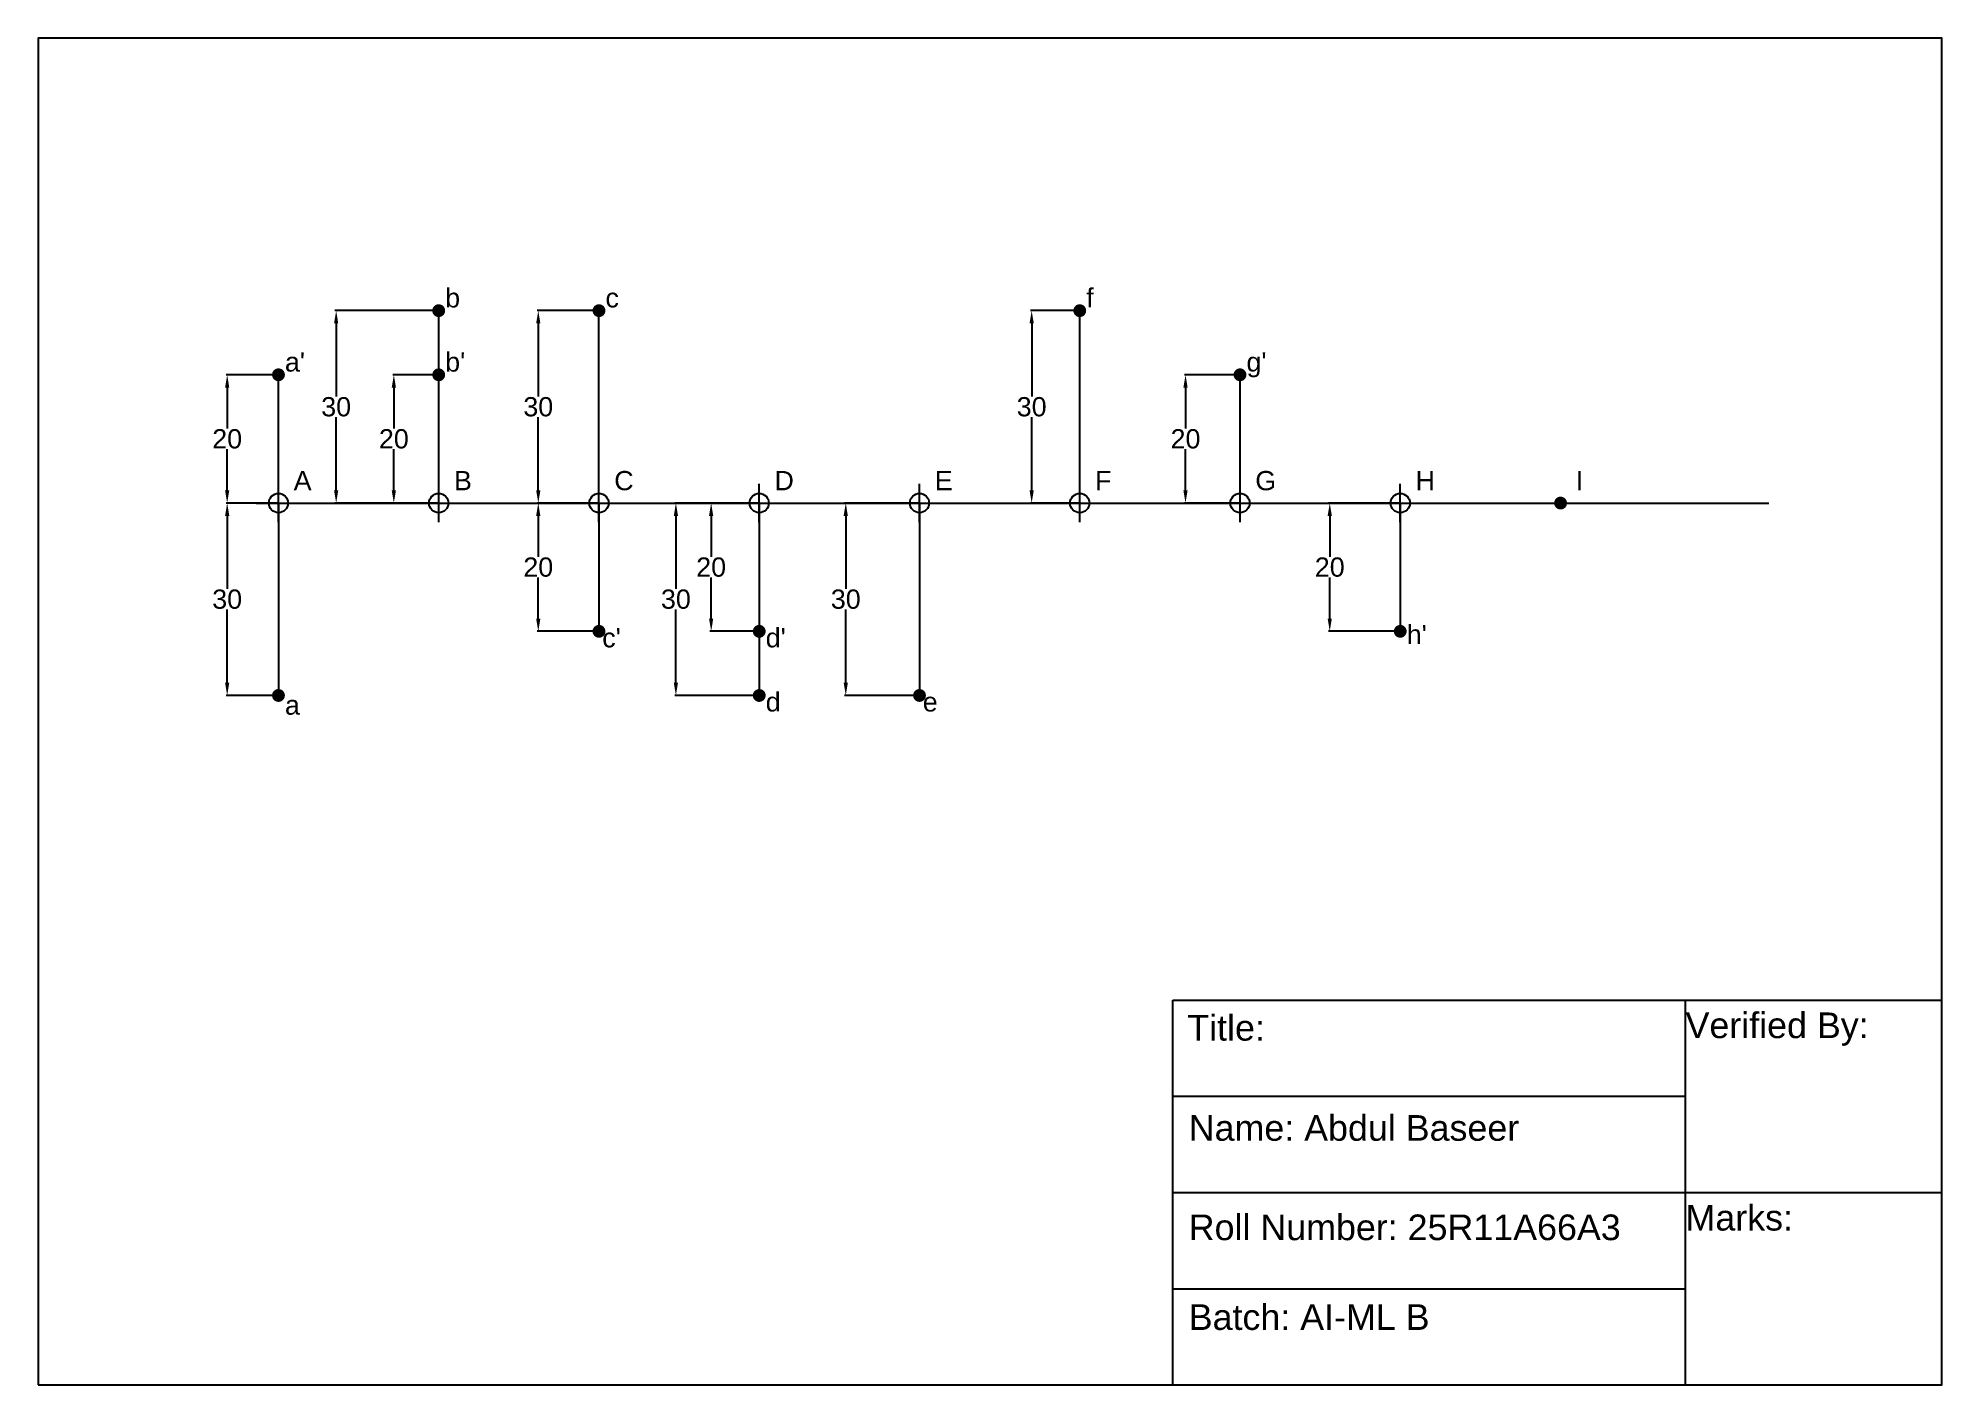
# Model space of a CAD drawing. Header units: millimetres. Extents: x 0 to 297, y 0 to 210.
import ezdxf

# ---------------------------------------------------------------- set-up
doc = ezdxf.new("R2010")
doc.units = ezdxf.units.MM
doc.header["$MEASUREMENT"] = 0
doc.header["$PDMODE"] = 34
doc.header["$PDSIZE"] = 3
for name, color, linetype in [('PointProj', 1, 'Continuous'), ('Projectors', 5, 'Continuous'), ('ReferenceL', 3, 'Continuous')]:
    doc.layers.add(name, color=color, linetype=linetype)
doc.styles.get("Standard").update_dxf_attribs({"font": 'arial.ttf'})
doc.dimstyles.get("Standard").update_dxf_attribs({"dimtxt": 3, "dimasz": 2, "dimexe": 0.18, "dimexo": 0.0625, "dimgap": 0.09, "dimtad": 0, "dimtih": 1, "dimtoh": 1, "dimdec": 0, "dimzin": 0, "dimdsep": 46, "dimtxsty": 'Standard', "dimcen": 0.09, "dimadec": 0, "dimazin": 0, "dimtfac": 1, "dimtdec": 0, "dimtofl": 0, "dimtmove": 0, "dimatfit": 3, "dimfxl": 1, "dimtolj": 1, "dimtzin": 0, "dimarcsym": 0})

# ---------------------------------------------------------------- blocks, each defined once
blk = doc.blocks.new('*D1')
at = {"color": 0, "lineweight": -2, "transparency": 16777216}
for p, q in [((37.44, 157.5), (29.32, 157.5)), ((29.5, 155.5), (29.5, 149.12)), ((29.5, 139.5), (29.5, 145.88)), ((37.44, 137.5), (29.32, 137.5))]:
    blk.add_line(p, q, dxfattribs=at)
at = {"color": 0, "transparency": 16777216}
for points in [[(29.17, 155.5), (29.83, 155.5), (29.5, 157.5)], [(29.17, 139.5), (29.83, 139.5), (29.5, 137.5)]]:
    blk.add_solid(points, dxfattribs=at)
at = {"layer": 'Defpoints', "color": 0, "transparency": 16777216}
for p in [(37.5, 157.5), (29.5, 137.5), (37.5, 137.5)]:
    blk.add_point(p, dxfattribs=at)
at = {"color": 0, "transparency": 16777216, "insert": (29.5, 147.5), "char_height": 3, "attachment_point": 5}
blk.add_mtext('\\A1;20', dxfattribs=at)
blk = doc.blocks.new('*D2')
at = {"color": 0, "lineweight": -2, "transparency": 16777216}
for p, q in [((37.44, 137.5), (29.32, 137.5)), ((29.5, 135.5), (29.5, 124.12)), ((29.5, 109.5), (29.5, 120.88)), ((37.44, 107.5), (29.32, 107.5))]:
    blk.add_line(p, q, dxfattribs=at)
at = {"color": 0, "transparency": 16777216}
for points in [[(29.17, 135.5), (29.83, 135.5), (29.5, 137.5)], [(29.17, 109.5), (29.83, 109.5), (29.5, 107.5)]]:
    blk.add_solid(points, dxfattribs=at)
at = {"layer": 'Defpoints', "color": 0, "transparency": 16777216}
for p in [(37.5, 137.5), (29.5, 107.5), (37.5, 107.5)]:
    blk.add_point(p, dxfattribs=at)
at = {"color": 0, "transparency": 16777216, "insert": (29.5, 122.5), "char_height": 3, "attachment_point": 5}
blk.add_mtext('\\A1;30', dxfattribs=at)
blk = doc.blocks.new('*D3')
at = {"color": 0, "lineweight": -2, "transparency": 16777216}
for p, q in [((62.44, 167.5), (46.32, 167.5)), ((46.5, 165.5), (46.5, 154.12)), ((46.5, 139.5), (46.5, 150.88)), ((62.44, 137.5), (46.32, 137.5))]:
    blk.add_line(p, q, dxfattribs=at)
at = {"color": 0, "transparency": 16777216}
for points in [[(46.17, 165.5), (46.83, 165.5), (46.5, 167.5)], [(46.17, 139.5), (46.83, 139.5), (46.5, 137.5)]]:
    blk.add_solid(points, dxfattribs=at)
at = {"layer": 'Defpoints', "color": 0, "transparency": 16777216}
for p in [(62.5, 167.5), (46.5, 137.5), (62.5, 137.5)]:
    blk.add_point(p, dxfattribs=at)
at = {"color": 0, "transparency": 16777216, "insert": (46.5, 152.5), "char_height": 3, "attachment_point": 5}
blk.add_mtext('\\A1;30', dxfattribs=at)
blk = doc.blocks.new('*D4')
at = {"color": 0, "lineweight": -2, "transparency": 16777216}
for p, q in [((62.44, 157.5), (55.32, 157.5)), ((55.5, 155.5), (55.5, 149.12)), ((55.5, 139.5), (55.5, 145.88)), ((62.44, 137.5), (55.32, 137.5))]:
    blk.add_line(p, q, dxfattribs=at)
at = {"color": 0, "transparency": 16777216}
for points in [[(55.17, 155.5), (55.83, 155.5), (55.5, 157.5)], [(55.17, 139.5), (55.83, 139.5), (55.5, 137.5)]]:
    blk.add_solid(points, dxfattribs=at)
at = {"layer": 'Defpoints', "color": 0, "transparency": 16777216}
for p in [(62.5, 157.5), (55.5, 137.5), (62.5, 137.5)]:
    blk.add_point(p, dxfattribs=at)
at = {"color": 0, "transparency": 16777216, "insert": (55.5, 147.5), "char_height": 3, "attachment_point": 5}
blk.add_mtext('\\A1;20', dxfattribs=at)
blk = doc.blocks.new('*D5')
at = {"color": 0, "lineweight": -2, "transparency": 16777216}
for p, q in [((87.44, 167.5), (77.85, 167.5)), ((78.03, 165.5), (78.03, 154.12)), ((78.03, 139.5), (78.03, 150.88)), ((87.44, 137.5), (77.85, 137.5))]:
    blk.add_line(p, q, dxfattribs=at)
at = {"color": 0, "transparency": 16777216}
for points in [[(77.7, 165.5), (78.36, 165.5), (78.03, 167.5)], [(77.7, 139.5), (78.36, 139.5), (78.03, 137.5)]]:
    blk.add_solid(points, dxfattribs=at)
at = {"layer": 'Defpoints', "color": 0, "transparency": 16777216}
for p in [(87.5, 167.5), (78.03, 137.5), (87.5, 137.5)]:
    blk.add_point(p, dxfattribs=at)
at = {"color": 0, "transparency": 16777216, "insert": (78.03, 152.5), "char_height": 3, "attachment_point": 5}
blk.add_mtext('\\A1;30', dxfattribs=at)
blk = doc.blocks.new('*D6')
at = {"color": 0, "lineweight": -2, "transparency": 16777216}
for p, q in [((87.44, 137.5), (77.85, 137.5)), ((78.03, 135.5), (78.03, 129.12)), ((78.03, 119.5), (78.03, 125.88)), ((87.44, 117.5), (77.85, 117.5))]:
    blk.add_line(p, q, dxfattribs=at)
at = {"color": 0, "transparency": 16777216}
for points in [[(77.7, 135.5), (78.36, 135.5), (78.03, 137.5)], [(77.7, 119.5), (78.36, 119.5), (78.03, 117.5)]]:
    blk.add_solid(points, dxfattribs=at)
at = {"layer": 'Defpoints', "color": 0, "transparency": 16777216}
for p in [(78.03, 137.5), (87.5, 137.5), (87.5, 117.5)]:
    blk.add_point(p, dxfattribs=at)
at = {"color": 0, "transparency": 16777216, "insert": (78.03, 127.5), "char_height": 3, "attachment_point": 5}
blk.add_mtext('\\A1;20', dxfattribs=at)
blk = doc.blocks.new('*D7')
at = {"color": 0, "lineweight": -2, "transparency": 16777216}
for p, q in [((112.44, 137.5), (104.82, 137.5)), ((105, 135.5), (105, 129.12)), ((105, 119.5), (105, 125.88)), ((112.44, 117.5), (104.82, 117.5))]:
    blk.add_line(p, q, dxfattribs=at)
at = {"color": 0, "transparency": 16777216}
for points in [[(104.67, 135.5), (105.33, 135.5), (105, 137.5)], [(104.67, 119.5), (105.33, 119.5), (105, 117.5)]]:
    blk.add_solid(points, dxfattribs=at)
at = {"layer": 'Defpoints', "color": 0, "transparency": 16777216}
for p in [(112.5, 137.5), (105, 117.5), (112.5, 117.5)]:
    blk.add_point(p, dxfattribs=at)
at = {"color": 0, "transparency": 16777216, "insert": (105, 127.5), "char_height": 3, "attachment_point": 5}
blk.add_mtext('\\A1;20', dxfattribs=at)
blk = doc.blocks.new('*D8')
at = {"color": 0, "lineweight": -2, "transparency": 16777216}
for p, q in [((112.44, 137.5), (99.32, 137.5)), ((99.5, 135.5), (99.5, 124.12)), ((99.5, 109.5), (99.5, 120.88)), ((112.44, 107.5), (99.32, 107.5))]:
    blk.add_line(p, q, dxfattribs=at)
at = {"color": 0, "transparency": 16777216}
for points in [[(99.17, 135.5), (99.83, 135.5), (99.5, 137.5)], [(99.17, 109.5), (99.83, 109.5), (99.5, 107.5)]]:
    blk.add_solid(points, dxfattribs=at)
at = {"layer": 'Defpoints', "color": 0, "transparency": 16777216}
for p in [(112.5, 137.5), (99.5, 107.5), (112.5, 107.5)]:
    blk.add_point(p, dxfattribs=at)
at = {"color": 0, "transparency": 16777216, "insert": (99.5, 122.5), "char_height": 3, "attachment_point": 5}
blk.add_mtext('\\A1;30', dxfattribs=at)
blk = doc.blocks.new('*D9')
at = {"color": 0, "lineweight": -2, "transparency": 16777216}
for p, q in [((162.44, 167.5), (154.82, 167.5)), ((155, 165.5), (155, 154.12)), ((155, 139.5), (155, 150.88)), ((162.44, 137.5), (154.82, 137.5))]:
    blk.add_line(p, q, dxfattribs=at)
at = {"color": 0, "transparency": 16777216}
for points in [[(154.67, 165.5), (155.33, 165.5), (155, 167.5)], [(154.67, 139.5), (155.33, 139.5), (155, 137.5)]]:
    blk.add_solid(points, dxfattribs=at)
at = {"layer": 'Defpoints', "color": 0, "transparency": 16777216}
for p in [(162.5, 167.5), (155, 137.5), (162.5, 137.5)]:
    blk.add_point(p, dxfattribs=at)
at = {"color": 0, "transparency": 16777216, "insert": (155, 152.5), "char_height": 3, "attachment_point": 5}
blk.add_mtext('\\A1;30', dxfattribs=at)
blk = doc.blocks.new('*D10')
at = {"color": 0, "lineweight": -2, "transparency": 16777216}
for p, q in [((187.44, 157.5), (178.82, 157.5)), ((179, 155.5), (179, 149.12)), ((179, 139.5), (179, 145.88)), ((187.44, 137.5), (178.82, 137.5))]:
    blk.add_line(p, q, dxfattribs=at)
at = {"color": 0, "transparency": 16777216}
for points in [[(178.67, 155.5), (179.33, 155.5), (179, 157.5)], [(178.67, 139.5), (179.33, 139.5), (179, 137.5)]]:
    blk.add_solid(points, dxfattribs=at)
at = {"layer": 'Defpoints', "color": 0, "transparency": 16777216}
for p in [(187.5, 157.5), (179, 137.5), (187.5, 137.5)]:
    blk.add_point(p, dxfattribs=at)
at = {"color": 0, "transparency": 16777216, "insert": (179, 147.5), "char_height": 3, "attachment_point": 5}
blk.add_mtext('\\A1;20', dxfattribs=at)
blk = doc.blocks.new('*D12')
at = {"color": 0, "lineweight": -2, "transparency": 16777216}
for p, q in [((212.44, 137.5), (201.32, 137.5)), ((201.5, 135.5), (201.5, 129.12)), ((201.5, 119.5), (201.5, 125.88)), ((212.44, 117.5), (201.32, 117.5))]:
    blk.add_line(p, q, dxfattribs=at)
at = {"color": 0, "transparency": 16777216}
for points in [[(201.17, 135.5), (201.83, 135.5), (201.5, 137.5)], [(201.17, 119.5), (201.83, 119.5), (201.5, 117.5)]]:
    blk.add_solid(points, dxfattribs=at)
at = {"layer": 'Defpoints', "color": 0, "transparency": 16777216}
for p in [(201.5, 137.5), (212.5, 137.5), (212.5, 117.5)]:
    blk.add_point(p, dxfattribs=at)
at = {"color": 0, "transparency": 16777216, "insert": (201.5, 127.5), "char_height": 3, "attachment_point": 5}
blk.add_mtext('\\A1;20', dxfattribs=at)
blk = doc.blocks.new('*D13')
at = {"color": 0, "lineweight": -2, "transparency": 16777216}
for p, q in [((137.44, 137.5), (125.82, 137.5)), ((126, 135.5), (126, 124.12)), ((126, 109.5), (126, 120.88)), ((137.44, 107.5), (125.82, 107.5))]:
    blk.add_line(p, q, dxfattribs=at)
at = {"color": 0, "transparency": 16777216}
for points in [[(125.67, 135.5), (126.33, 135.5), (126, 137.5)], [(125.67, 109.5), (126.33, 109.5), (126, 107.5)]]:
    blk.add_solid(points, dxfattribs=at)
at = {"layer": 'Defpoints', "color": 0, "transparency": 16777216}
for p in [(137.5, 137.5), (126, 107.5), (137.5, 107.5)]:
    blk.add_point(p, dxfattribs=at)
at = {"color": 0, "transparency": 16777216, "insert": (126, 122.5), "char_height": 3, "attachment_point": 5}
blk.add_mtext('\\A1;30', dxfattribs=at)

msp = doc.modelspace()

# ---------------------------------------------------------------- linework, layer by layer
for p, q in [((177, 0), (177, 60)), ((177, 60), (297, 60)), ((257, 0), (257, 60)), ((177, 45), (257, 45)), ((177, 30), (297, 30)), ((177, 15), (257, 15))]:
    msp.add_line(p, q)
msp.add_lwpolyline([(0, 0), (297, 0), (297, 210), (0, 210)], close=True)
for p in [(37.5, 137.5), (62.5, 137.5), (87.5, 137.5), (112.5, 137.5), (137.5, 137.5), (162.5, 137.5), (187.5, 137.5), (212.5, 137.5)]:
    msp.add_point(p)
at = {"layer": 'PointProj', "const_width": 1}
for points in [[(62, 167.5, 1), (63, 167.5, 1)], [(87, 167.5, 1), (88, 167.5, 1)], [(162, 167.5, 1), (163, 167.5, 1)], [(37, 157.5, 1), (38, 157.5, 1)], [(62, 157.5, 1), (63, 157.5, 1)], [(187, 157.5, 1), (188, 157.5, 1)], [(237.01, 137.5, 1), (238.01, 137.5, 1)], [(87, 117.5, 1), (88, 117.5, 1)], [(112, 117.5, 1), (113, 117.5, 1)], [(212, 117.5, 1), (213, 117.5, 1)], [(37, 107.5, 1), (38, 107.5, 1)], [(112, 107.5, 1), (113, 107.5, 1)], [(137, 107.5, 1), (138, 107.5, 1)]]:
    msp.add_lwpolyline(points, format="xyb", close=True, dxfattribs=at)
at = {"layer": 'Projectors'}
for p, q in [((62.5, 137.5), (62.5, 167.5)), ((87.5, 137.5), (87.5, 167.5)), ((162.5, 137.5), (162.5, 167.5)), ((37.5, 137.5), (37.5, 157.5)), ((62.5, 137.5), (62.5, 157.5)), ((187.5, 137.5), (187.5, 157.5)), ((37.5, 137.5), (37.5, 107.5)), ((87.5, 137.5), (87.5, 117.5)), ((112.5, 137.5), (112.5, 107.5)), ((112.5, 137.5), (112.5, 117.5)), ((137.5, 137.5), (137.5, 107.5)), ((212.5, 137.5), (212.5, 117.5))]:
    msp.add_line(p, q, dxfattribs=at)
at = {"layer": 'ReferenceL'}
msp.add_line((34, 137.5), (270, 137.5), dxfattribs=at)

# ---------------------------------------------------------------- texts
for s, height, p in [('b', 3, (63.51, 168)), ('c', 3, (88.51, 168)), ('f', 3, (163.51, 168)), ("a'", 3, (38.51, 158)), ("b'", 3, (63.51, 158)), ("g'", 3, (188.51, 158)), ('A', 3, (39.87, 139.5)), ('B', 3, (64.88, 139.5)), ('C', 3, (89.88, 139.5)), ('D', 3, (114.88, 139.5)), ('E', 3, (139.88, 139.5)), ('F', 3, (164.88, 139.5)), ('G', 3, (189.88, 139.5)), ('H', 3, (214.88, 139.5)), ('I', 3, (239.88, 139.5)), ("c'", 3, (88.01, 115)), ("d'", 3, (113.51, 115)), ("h'", 3, (213.51, 115.5)), ('d', 3, (113.51, 105)), ('e', 3, (138.01, 105)), ('a', 3, (38.51, 104.5)), ('Title:', 4, (179.27, 53.68)), ('Verified By:', 4, (257, 54.07)), ('Name: Abdul Baseer', 4, (179.5, 38.07)), ('Roll Number: 25R11A66A3', 4, (179.5, 22.57)), ('Marks:', 4, (257, 24.07)), ('Batch: AI-ML B', 4, (179.5, 8.57))]:
    msp.add_text(s, height=height).set_placement(p)

# ---------------------------------------------------------------- dimensions: what is measured, and where the dimension line sits
for base, p1, p2, picture, middle in [((46.5, 137.5), (62.5, 167.5), (62.5, 137.5), '*D3', (46.5, 152.5)), ((78.03, 137.5), (87.5, 167.5), (87.5, 137.5), '*D5', (78.03, 152.5)), ((155, 137.5), (162.5, 167.5), (162.5, 137.5), '*D9', (155, 152.5)), ((29.5, 137.5), (37.5, 157.5), (37.5, 137.5), '*D1', (29.5, 147.5)), ((55.5, 137.5), (62.5, 157.5), (62.5, 137.5), '*D4', (55.5, 147.5)), ((179, 137.5), (187.5, 157.5), (187.5, 137.5), '*D10', (179, 147.5)), ((29.5, 107.5), (37.5, 137.5), (37.5, 107.5), '*D2', (29.5, 122.5)), ((78.03, 137.5), (87.5, 117.5), (87.5, 137.5), '*D6', (78.03, 127.5)), ((99.5, 107.5), (112.5, 137.5), (112.5, 107.5), '*D8', (99.5, 122.5)), ((105, 117.5), (112.5, 137.5), (112.5, 117.5), '*D7', (105, 127.5)), ((126, 107.5), (137.5, 137.5), (137.5, 107.5), '*D13', (126, 122.5)), ((201.5, 137.5), (212.5, 117.5), (212.5, 137.5), '*D12', (201.5, 127.5))]:
    dim = msp.add_linear_dim(base=base, p1=p1, p2=p2, angle=90, dimstyle='Standard')
    dim.commit()
    dim.dimension.update_dxf_attribs({"geometry": picture, "text_midpoint": middle})

doc.saveas('drawing.dxf')
